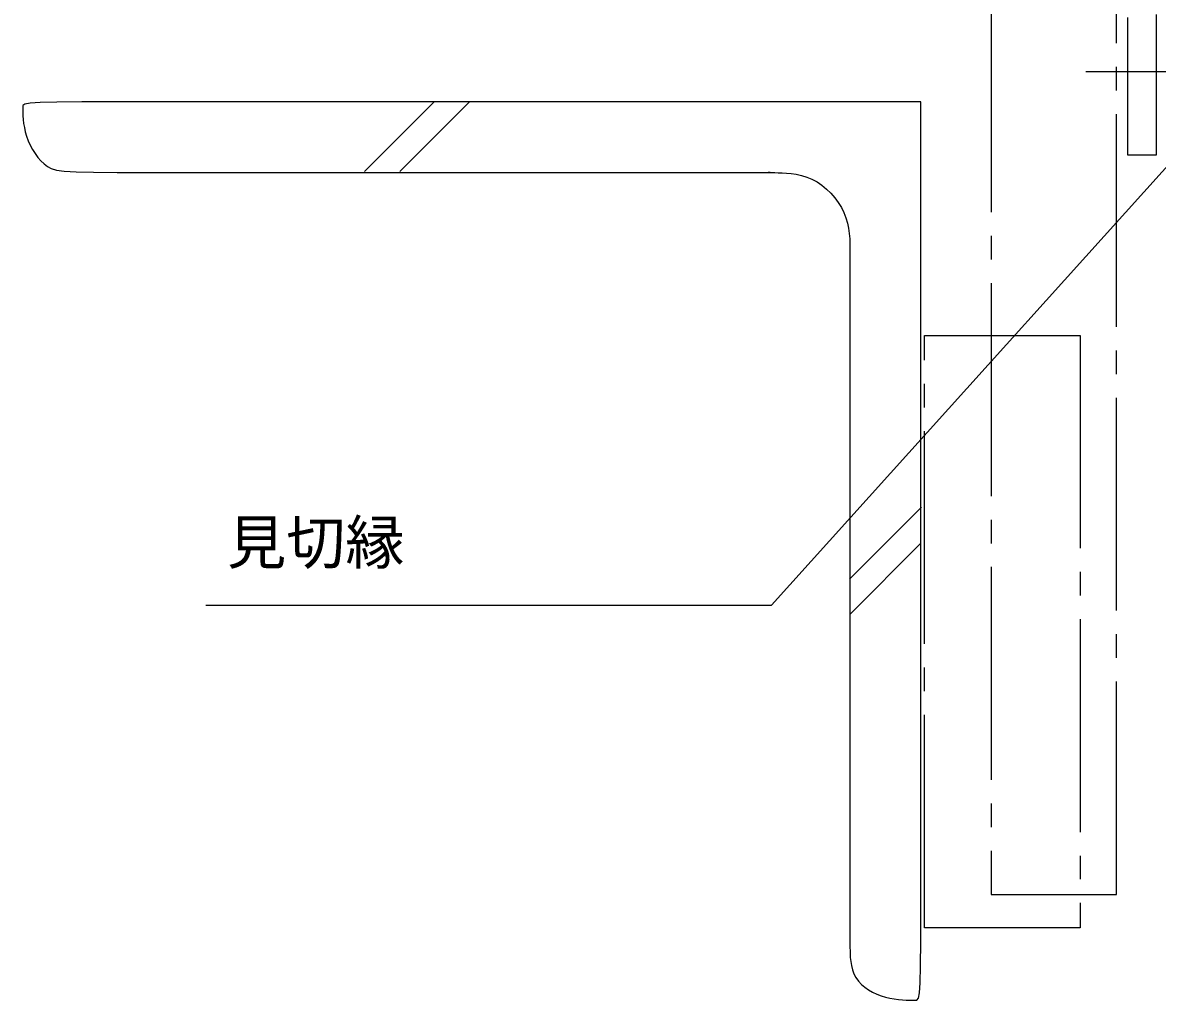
# Model space of a CAD drawing. Units: millimetres, scale not verified. Extents: x -399 to 393, y -290 to 271.
# Drawn here: x -174.3 to -78.3, y -101 to -18.3 of the extents above; entities that cross this region are included whole.
import ezdxf
from ezdxf.enums import TextEntityAlignment as Align

# ---------------------------------------------------------------- set-up
doc = ezdxf.new("R2010")
doc.units = ezdxf.units.MM
doc.header["$LTSCALE"] = 2
doc.linetypes.add('CHAIN2', pattern=[12, 9, -1, 1, -1])
doc.layers.add('0-1_ﾚｲﾔｰ_4', color=7, linetype='Continuous', lineweight=25)
doc.layers.add('0-3_ﾚｲﾔｰ_1', color=7, linetype='Continuous', lineweight=25)
doc.styles.add('ＭＳ ゴシック', font='')
doc.styles.get('ＭＳ ゴシック').set_extended_font_data('MS Gothic')

msp = doc.modelspace()

# ---------------------------------------------------------------- linework, layer by layer
at = {"layer": '0-1_ﾚｲﾔｰ_4'}
for points in [[(-158.85, -67.562), (-110.983, -67.562), (-67.863, -19.745)], [(-103.284, -24.969), (-103.307, -24.969), (-103.469, -24.969), (-103.908, -24.969), (-104.764, -24.969), (-106.175, -24.969), (-108.28, -24.969), (-111.218, -24.969), (-115.127, -24.969), (-120.077, -24.969), (-125.86, -24.969), (-132.199, -24.969), (-138.814, -24.969), (-145.43, -24.969), (-151.768, -24.969), (-157.551, -24.969), (-162.501, -24.969), (-166.411, -24.97), (-169.348, -24.976), (-171.453, -24.994), (-172.864, -25.029), (-173.72, -25.086), (-174.16, -25.172), (-174.322, -25.291), (-174.345, -25.449), (-174.344, -25.651), (-174.34, -25.893), (-174.327, -26.169), (-174.304, -26.475), (-174.264, -26.805), (-174.206, -27.155), (-174.124, -27.518), (-174.016, -27.89), (-173.877, -28.266), (-173.71, -28.639), (-173.517, -29.002), (-173.301, -29.35), (-173.064, -29.675), (-172.807, -29.971), (-172.535, -30.231)], [(-98.692, -24.969), (-98.896, -24.969), (-99.168, -24.969), (-99.512, -24.969), (-99.914, -24.969), (-100.355, -24.969), (-100.814, -24.969), (-101.274, -24.969), (-101.715, -24.969), (-102.117, -24.969), (-102.461, -24.969), (-102.732, -24.969), (-102.937, -24.969), (-103.083, -24.969), (-103.181, -24.969), (-103.24, -24.969), (-103.271, -24.969), (-103.282, -24.969)], [(-98.345, -65.438), (-98.345, -58.823), (-98.345, -52.484), (-98.345, -46.702), (-98.345, -41.751), (-98.345, -37.842), (-98.345, -34.904), (-98.345, -32.799), (-98.345, -31.388), (-98.345, -30.532), (-98.345, -30.093), (-98.345, -29.931), (-98.345, -29.908), (-98.345, -29.895), (-98.345, -29.864), (-98.345, -29.805), (-98.345, -29.707), (-98.345, -29.561), (-98.345, -29.356), (-98.345, -29.085), (-98.345, -28.741), (-98.345, -28.339), (-98.345, -27.898), (-98.345, -27.438), (-98.345, -26.979), (-98.345, -26.538), (-98.345, -26.136), (-98.345, -25.792), (-98.345, -25.52), (-98.345, -25.316), (-98.345, -25.17), (-98.345, -25.072), (-98.345, -25.012), (-98.345, -24.982), (-98.345, -24.971), (-98.358, -24.969), (-98.388, -24.969), (-98.448, -24.969), (-98.546, -24.969), (-98.692, -24.969)], [(-172.535, -30.231), (-172.248, -30.449), (-171.932, -30.621), (-171.495, -30.75), (-170.828, -30.842), (-169.822, -30.904), (-168.367, -30.941), (-166.355, -30.961), (-163.675, -30.968), (-160.219, -30.969), (-155.934, -30.969), (-150.992, -30.969), (-145.622, -30.969), (-140.053, -30.969), (-134.513, -30.969), (-129.232, -30.969), (-124.437, -30.969), (-120.358, -30.969), (-117.165, -30.969), (-114.797, -30.969), (-113.133, -30.969), (-112.052, -30.969), (-111.436, -30.969), (-111.164, -30.969), (-111.115, -30.969), (-111.17, -30.969), (-111.227, -30.969), (-111.262, -30.969), (-111.269, -30.969), (-111.243, -30.969), (-111.178, -30.969), (-111.068, -30.969), (-110.908, -30.969), (-110.693, -30.969), (-110.418, -30.97), (-110.092, -30.978), (-109.722, -30.998), (-109.32, -31.038), (-108.893, -31.104), (-108.452, -31.202)], [(-108.452, -31.202), (-108.005, -31.339), (-107.563, -31.522), (-107.133, -31.754), (-106.72, -32.033), (-106.33, -32.352), (-105.966, -32.705), (-105.632, -33.087), (-105.334, -33.492), (-105.075, -33.914), (-104.86, -34.348), (-104.691, -34.788), (-104.564, -35.231), (-104.472, -35.675), (-104.411, -36.117), (-104.374, -36.554), (-104.355, -36.985), (-104.348, -37.406), (-104.347, -37.815), (-104.347, -38.227), (-104.347, -38.729), (-104.347, -39.426), (-104.347, -40.42), (-104.347, -41.818), (-104.347, -43.723), (-104.347, -46.239), (-104.347, -49.472), (-104.347, -53.472), (-104.347, -58.081), (-104.347, -63.09), (-104.347, -68.288), (-104.347, -73.465), (-104.347, -78.409), (-104.347, -82.911), (-104.347, -86.761), (-104.347, -89.801), (-104.347, -92.093), (-104.347, -93.75), (-104.347, -94.888), (-104.347, -95.62)], [(-104.347, -95.62), (-104.347, -96.062), (-104.347, -96.328), (-104.347, -96.531), (-104.346, -96.767), (-104.34, -97.046), (-104.321, -97.357), (-104.285, -97.691), (-104.225, -98.038), (-104.136, -98.388), (-104.012, -98.73), (-103.847, -99.054), (-103.637, -99.353), (-103.385, -99.625), (-103.099, -99.87), (-102.783, -100.088), (-102.444, -100.279), (-102.087, -100.445), (-101.719, -100.584), (-101.344, -100.699), (-100.97, -100.788), (-100.602, -100.855), (-100.245, -100.903), (-99.907, -100.935), (-99.591, -100.955), (-99.305, -100.965), (-99.054, -100.968), (-98.845, -100.969), (-98.68, -100.946), (-98.556, -100.784), (-98.467, -100.344), (-98.407, -99.488), (-98.371, -98.077), (-98.353, -95.972), (-98.346, -93.035), (-98.345, -89.125), (-98.345, -84.175), (-98.345, -78.392), (-98.345, -72.054), (-98.345, -65.438)]]:
    msp.add_lwpolyline(points, dxfattribs=at)
at = {"layer": '0-3_ﾚｲﾔｰ_1'}
for p, q in [((-72.404, -22.449), (-84.404, -22.449)), ((-139.54, -24.969), (-145.438, -30.867)), ((-136.54, -24.969), (-142.438, -30.867)), ((-98.301, -59.27), (-104.38, -65.35)), ((-98.345, -62.314), (-104.368, -68.337))]:
    msp.add_line(p, q, dxfattribs=at)
at = {"layer": '0-3_ﾚｲﾔｰ_1', "linetype": 'CHAIN2'}
for points in [[(-92.389, -92.009), (-81.804, -92.009), (-81.804, 7.679), (-92.389, 7.679)], [(-84.863, -94.831), (-98.044, -94.831), (-98.044, -44.737), (-84.863, -44.737)]]:
    msp.add_lwpolyline(points, close=True, dxfattribs=at)
at = {"layer": '0-3_ﾚｲﾔｰ_1'}
for points in [[(-80.873, -17.833), (-80.873, -21.257), (-80.873, -23.962), (-80.873, -25.994), (-80.873, -27.45), (-80.873, -28.426), (-80.873, -29.018), (-80.873, -29.322), (-80.873, -29.434), (-80.873, -29.45), (-80.867, -29.45), (-80.852, -29.45), (-80.822, -29.45), (-80.773, -29.45), (-80.7, -29.45), (-80.598, -29.45), (-80.462, -29.45), (-80.29, -29.45)], [(-80.29, -29.45), (-80.089, -29.45), (-79.868, -29.45), (-79.639, -29.45), (-79.409, -29.45), (-79.188, -29.45), (-78.987, -29.45), (-78.815, -29.45), (-78.68, -29.45), (-78.577, -29.45), (-78.504, -29.45), (-78.455, -29.45), (-78.426, -29.45), (-78.41, -29.45), (-78.405, -29.45), (-78.404, -29.433), (-78.404, -29.319), (-78.404, -29.009), (-78.404, -28.406), (-78.404, -27.41), (-78.404, -25.925), (-78.404, -23.853), (-78.404, -21.096), (-78.404, -17.604)], [(-103.284, -24.969), (-103.307, -24.969), (-103.469, -24.969), (-103.908, -24.969), (-104.764, -24.969), (-106.175, -24.969), (-108.28, -24.969), (-111.218, -24.969), (-115.127, -24.969), (-120.077, -24.969), (-125.86, -24.969), (-132.199, -24.969), (-138.814, -24.969), (-145.43, -24.969), (-151.768, -24.969), (-157.551, -24.969), (-162.501, -24.969), (-166.411, -24.97), (-169.348, -24.976), (-171.453, -24.994), (-172.864, -25.029), (-173.72, -25.086), (-174.16, -25.172), (-174.322, -25.291), (-174.345, -25.449), (-174.344, -25.651), (-174.34, -25.893), (-174.327, -26.169), (-174.304, -26.475), (-174.264, -26.805), (-174.206, -27.155), (-174.124, -27.518), (-174.016, -27.89), (-173.877, -28.266), (-173.71, -28.639), (-173.517, -29.002), (-173.301, -29.35), (-173.064, -29.675), (-172.807, -29.971), (-172.535, -30.231)], [(-98.692, -24.969), (-98.896, -24.969), (-99.168, -24.969), (-99.512, -24.969), (-99.914, -24.969), (-100.355, -24.969), (-100.814, -24.969), (-101.274, -24.969), (-101.715, -24.969), (-102.117, -24.969), (-102.461, -24.969), (-102.732, -24.969), (-102.937, -24.969), (-103.083, -24.969), (-103.181, -24.969), (-103.24, -24.969), (-103.271, -24.969), (-103.282, -24.969)], [(-98.345, -65.438), (-98.345, -58.823), (-98.345, -52.484), (-98.345, -46.702), (-98.345, -41.751), (-98.345, -37.842), (-98.345, -34.904), (-98.345, -32.799), (-98.345, -31.388), (-98.345, -30.532), (-98.345, -30.093), (-98.345, -29.931), (-98.345, -29.908), (-98.345, -29.895), (-98.345, -29.864), (-98.345, -29.805), (-98.345, -29.707), (-98.345, -29.561), (-98.345, -29.356), (-98.345, -29.085), (-98.345, -28.741), (-98.345, -28.339), (-98.345, -27.898), (-98.345, -27.438), (-98.345, -26.979), (-98.345, -26.538), (-98.345, -26.136), (-98.345, -25.792), (-98.345, -25.52), (-98.345, -25.316), (-98.345, -25.17), (-98.345, -25.072), (-98.345, -25.012), (-98.345, -24.982), (-98.345, -24.971), (-98.358, -24.969), (-98.388, -24.969), (-98.448, -24.969), (-98.546, -24.969), (-98.692, -24.969)], [(-172.535, -30.231), (-172.248, -30.449), (-171.932, -30.621), (-171.495, -30.75), (-170.828, -30.842), (-169.822, -30.904), (-168.367, -30.941), (-166.355, -30.961), (-163.675, -30.968), (-160.219, -30.969), (-155.934, -30.969), (-150.992, -30.969), (-145.622, -30.969), (-140.053, -30.969), (-134.513, -30.969), (-129.232, -30.969), (-124.437, -30.969), (-120.358, -30.969), (-117.165, -30.969), (-114.797, -30.969), (-113.133, -30.969), (-112.052, -30.969), (-111.436, -30.969), (-111.164, -30.969), (-111.115, -30.969), (-111.17, -30.969), (-111.227, -30.969), (-111.262, -30.969), (-111.269, -30.969), (-111.243, -30.969), (-111.178, -30.969), (-111.068, -30.969), (-110.908, -30.969), (-110.693, -30.969), (-110.418, -30.97), (-110.092, -30.978), (-109.722, -30.998), (-109.32, -31.038), (-108.893, -31.104), (-108.452, -31.202)], [(-108.452, -31.202), (-108.005, -31.339), (-107.563, -31.522), (-107.133, -31.754), (-106.72, -32.033), (-106.33, -32.352), (-105.966, -32.705), (-105.632, -33.087), (-105.334, -33.492), (-105.075, -33.914), (-104.86, -34.348), (-104.691, -34.788), (-104.564, -35.231), (-104.472, -35.675), (-104.411, -36.117), (-104.374, -36.554), (-104.355, -36.985), (-104.348, -37.406), (-104.347, -37.815), (-104.347, -38.227), (-104.347, -38.729), (-104.347, -39.426), (-104.347, -40.42), (-104.347, -41.818), (-104.347, -43.723), (-104.347, -46.239), (-104.347, -49.472), (-104.347, -53.472), (-104.347, -58.081), (-104.347, -63.09), (-104.347, -68.288), (-104.347, -73.465), (-104.347, -78.409), (-104.347, -82.911), (-104.347, -86.761), (-104.347, -89.801), (-104.347, -92.093), (-104.347, -93.75), (-104.347, -94.888), (-104.347, -95.62)], [(-104.347, -95.62), (-104.347, -96.062), (-104.347, -96.328), (-104.347, -96.531), (-104.346, -96.767), (-104.34, -97.046), (-104.321, -97.357), (-104.285, -97.691), (-104.225, -98.038), (-104.136, -98.388), (-104.012, -98.73), (-103.847, -99.054), (-103.637, -99.353), (-103.385, -99.625), (-103.099, -99.87), (-102.783, -100.088), (-102.444, -100.279), (-102.087, -100.445), (-101.719, -100.584), (-101.344, -100.699), (-100.97, -100.788), (-100.602, -100.855), (-100.245, -100.903), (-99.907, -100.935), (-99.591, -100.955), (-99.305, -100.965), (-99.054, -100.968), (-98.845, -100.969), (-98.68, -100.946), (-98.556, -100.784), (-98.467, -100.344), (-98.407, -99.488), (-98.371, -98.077), (-98.353, -95.972), (-98.346, -93.035), (-98.345, -89.125), (-98.345, -84.175), (-98.345, -78.392), (-98.345, -72.054), (-98.345, -65.438)]]:
    msp.add_lwpolyline(points, dxfattribs=at)

# ---------------------------------------------------------------- texts
at = {"layer": '0-1_ﾚｲﾔｰ_4', "color": 4, "style": 'ＭＳ ゴシック'}
msp.add_text('見切縁', height=3.666, dxfattribs=at).set_placement((-157.049, -65.17), align=Align.BOTTOM_LEFT)

doc.saveas('drawing.dxf')
